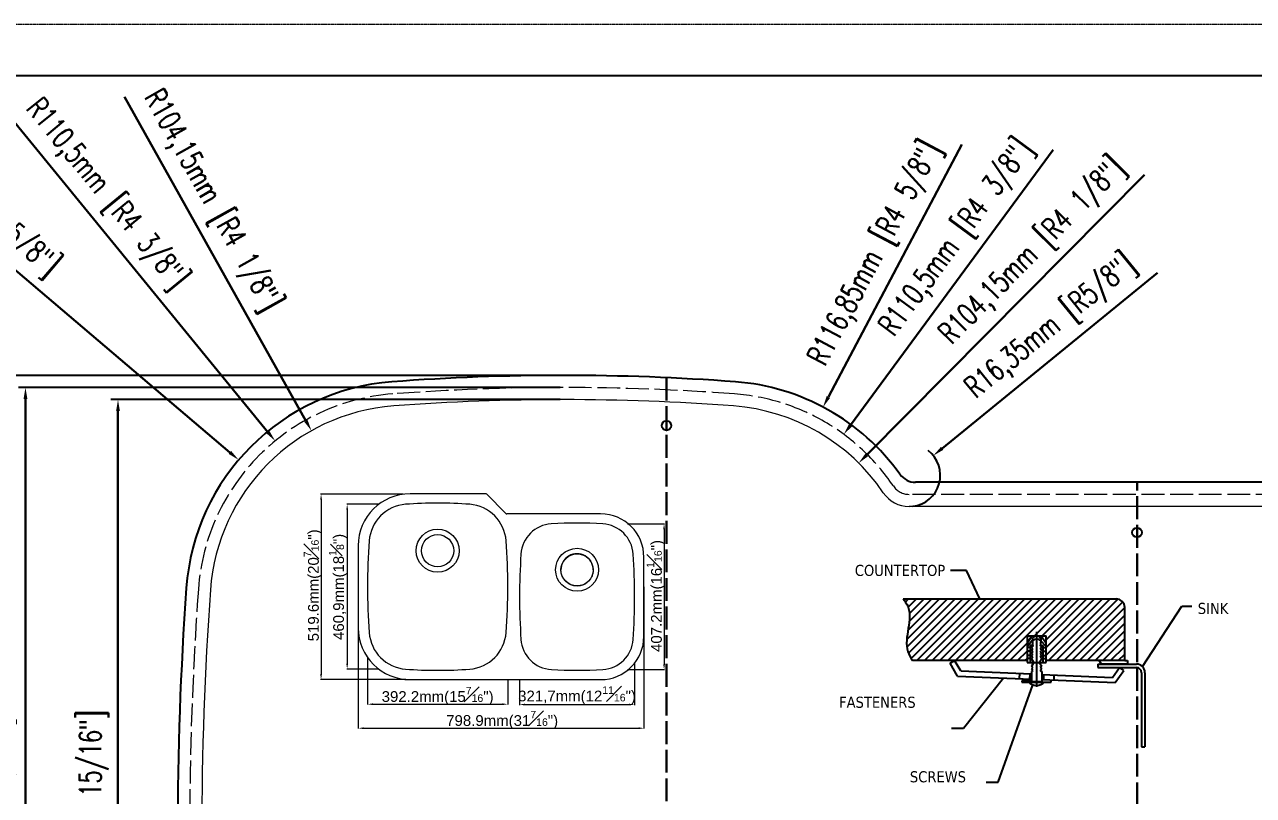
# Model space of a CAD drawing. Header units: millimetres. Extents: x 217 to 1740, y 261 to 1330.
# Drawn here: x 554 to 1199, y 926 to 1330 of the extents above; entities that cross this region are included whole.
import ezdxf

# ---------------------------------------------------------------- set-up
doc = ezdxf.new("R2010")
doc.units = ezdxf.units.MM
for name, pattern in [('ACAD_ISO02W100', [15, 12, -3]), ('ACAD_ISO03W100', [30, 12, -18]), ('PHANTOM2', [1.25, 0.625, -0.125, 0.125, -0.125, 0.125, -0.125])]:
    doc.linetypes.add(name, pattern=pattern)
doc.layers.add('CONT', color=7, linetype='Continuous')
for name, color, linetype, lineweight in [('DEFAULT_1', 7, 'ACAD_ISO03W100', 0), ('尺寸標注', 1, 'Continuous', 30), ('細實線', 1, 'Continuous', 13), ('虚线', 2, 'ACAD_ISO02W100', 30), ('裝訂區域', 6, 'PHANTOM2', 13)]:
    doc.layers.add(name, color=color, linetype=linetype, lineweight=lineweight)
doc.styles.add('DIM', font='txt.shx', dxfattribs={"width": 0.7, "bigfont": 'chineset.shx'})
doc.styles.get("Standard").update_dxf_attribs({"font": 'arial.ttf'})
doc.dimstyles.new('ISO-25', dxfattribs={"dimtxt": 2.5, "dimasz": 2.5, "dimexe": 1.25, "dimexo": 0.625, "dimtad": 1, "dimtxsty": 'Standard', "dimcen": 2.5, "dimadec": 0, "dimazin": 0, "dimtfac": 1, "dimtmove": 0, "dimatfit": 3, "dimfxl": 1, "dimarcsym": 0})
doc.dimstyles.new('mm+in(开孔纸尺寸)', dxfattribs={"dimscale": 3, "dimtxt": 3.8, "dimasz": 2, "dimexe": 1.25, "dimexo": 0.625, "dimgap": 2, "dimtad": 1, "dimtxsty": 'DIM', "dimcen": 0, "dimclrd": 256, "dimclre": 256, "dimclrt": 3, "dimadec": 0, "dimazin": 0, "dimtfac": 1, "dimtmove": 0, "dimatfit": 1, "dimfxl": 1, "dimlwd": -1, "dimarcsym": 0})

# ---------------------------------------------------------------- blocks, each defined once
blk = doc.blocks.new('efw')
at = {"layer": 'CONT', "lineweight": 25}
h = blk.add_hatch(dxfattribs=at)
h.set_pattern_fill('ANSI31', color=256, scale=0.808315, style=0)
h.set_pattern_definition([(45, (-2535.7435, -4394.8292), (-1.814719, 1.814719), [])])
edge = h.paths.add_edge_path()
edge.add_arc((-1986.41, -4346.4), 4.04, 0, 90)
edge.add_line((-1986.41, -4342.36), (-2086.08, -4342.36))
edge.add_spline(control_points=[(-2086.08, -4342.36), (-2085.3, -4343.42), (-2080.2, -4350.35), (-2087.26, -4362.29), (-2082.56, -4369.84), (-2081.7, -4371.22)], knot_values=[0, 0, 0, 0, 4.788302, 31.211075, 37.135874, 37.135874, 37.135874, 37.135874], degree=3, periodic=0)
edge.add_line((-2081.7, -4371.22), (-2028.11, -4371.22))
edge.add_line((-2028.11, -4371.22), (-2028.11, -4359.65))
edge.add_line((-2028.11, -4359.65), (-2019.24, -4359.65))
edge.add_line((-2019.24, -4359.65), (-2019.24, -4371.22))
edge.add_line((-2019.24, -4371.22), (-1982.37, -4371.22))
edge.add_line((-1982.37, -4371.22), (-1982.37, -4346.4))
at = {"lineweight": 25}
for p, q in [((-2064.15, -4372.49), (-2062.07, -4371.24)), ((-2031.7, -4377.23), (-2031.8, -4379.65)), ((-2026.85, -4377.43), (-2026.95, -4379.85)), ((-1982.81, -4375.9), (-1984.78, -4374.49)), ((-2020.39, -4377.7), (-2020.49, -4380.13)), ((-2015.55, -4377.91), (-2015.65, -4380.33))]:
    blk.add_line(p, q, dxfattribs=at)
at = {"layer": 'CONT', "lineweight": 25}
for p, q in [((-2056.53, -4329.02), (-2063.98, -4329.02)), ((-2050.18, -4342.36), (-2056.53, -4329.02)), ((-2086.08, -4342.36), (-1986.41, -4342.36)), ((-1982.37, -4371.22), (-1982.37, -4346.4)), ((-1974.1, -4374.02), (-1955.69, -4345.68)), ((-1955.69, -4345.68), (-1950.91, -4345.68)), ((-2028.11, -4359.65), (-2019.24, -4359.65)), ((-2025.83, -4359.65), (-2028.11, -4363)), ((-2028.11, -4359.65), (-2028.11, -4372.07)), ((-2025.05, -4359.65), (-2025.05, -4360.54)), ((-2023.67, -4357.69), (-2023.67, -4383.58)), ((-2022.3, -4359.65), (-2022.3, -4360.54)), ((-2021.51, -4359.65), (-2019.24, -4363)), ((-2019.24, -4372.07), (-2019.24, -4359.65)), ((-2028.11, -4364.6), (-2025.63, -4361.48)), ((-2026.62, -4365.14), (-2028.11, -4365.14)), ((-2025.44, -4364.2), (-2026.62, -4364.21)), ((-2026.62, -4364.21), (-2026.62, -4372.07)), ((-2025.41, -4364.44), (-2026.08, -4365.09)), ((-2025.41, -4365.74), (-2026.08, -4365.09)), ((-2025.41, -4365.74), (-2026.08, -4366.39)), ((-2025.05, -4360.54), (-2025.63, -4360.54)), ((-2022.3, -4360.54), (-2021.72, -4360.54)), ((-2021.93, -4364.44), (-2021.26, -4365.09)), ((-2021.93, -4365.74), (-2021.26, -4365.09)), ((-2021.93, -4365.74), (-2021.26, -4366.39)), ((-2021.9, -4364.2), (-2020.73, -4364.21)), ((-2019.24, -4364.6), (-2021.72, -4361.95)), ((-2020.73, -4364.21), (-2020.73, -4372.07)), ((-2020.73, -4365.14), (-2019.24, -4365.14)), ((-2028.07, -4371.22), (-2081.7, -4371.22)), ((-2059.19, -4376.08), (-2062.07, -4371.24)), ((-2026.62, -4366.87), (-2028.11, -4366.87)), ((-2026.62, -4368.89), (-2028.11, -4368.89)), ((-2026.62, -4370.28), (-2028.11, -4370.28)), ((-2025.42, -4369.63), (-2026.1, -4370.28)), ((-2024.93, -4372.07), (-2026.1, -4370.28)), ((-2025.41, -4367.05), (-2026.08, -4366.39)), ((-2025.41, -4367.05), (-2026.08, -4367.7)), ((-2025.41, -4368.35), (-2026.08, -4367.7)), ((-2025.41, -4368.35), (-2026.08, -4369)), ((-2025.41, -4369.65), (-2026.08, -4369)), ((-2022.41, -4372.07), (-2021.25, -4370.28)), ((-2021.93, -4367.05), (-2021.26, -4366.39)), ((-2021.93, -4367.05), (-2021.26, -4367.7)), ((-2021.93, -4368.35), (-2021.26, -4367.7)), ((-2021.93, -4368.35), (-2021.26, -4369)), ((-2021.93, -4369.65), (-2021.26, -4369)), ((-2021.92, -4369.63), (-2021.25, -4370.28)), ((-2020.73, -4366.87), (-2019.24, -4366.87)), ((-2020.73, -4368.89), (-2019.24, -4368.89)), ((-2020.73, -4370.28), (-2019.24, -4370.28)), ((-1982.37, -4371.22), (-2019.24, -4371.22)), ((-1993.23, -4372.84), (-1994.34, -4371.22)), ((-1982.37, -4371.22), (-1981.09, -4371.22)), ((-1981.09, -4371.22), (-1981.09, -4372.84)), ((-2060.6, -4378.44), (-2064.15, -4372.49)), ((-2059.19, -4376.08), (-2026.11, -4377.46)), ((-2028.11, -4372.07), (-2019.24, -4372.07)), ((-2025.41, -4375.8), (-2026.11, -4376.29)), ((-2026.11, -4376.29), (-2026.11, -4381.08)), ((-2024.93, -4372.07), (-2026.1, -4373.86)), ((-2025.42, -4374.51), (-2026.1, -4373.86)), ((-2025.41, -4374.5), (-2026.08, -4375.15)), ((-2025.41, -4375.8), (-2026.08, -4375.15)), ((-2022.41, -4372.07), (-2021.25, -4373.86)), ((-2021.93, -4374.5), (-2021.26, -4375.15)), ((-2021.93, -4375.8), (-2021.26, -4375.15)), ((-2021.93, -4375.8), (-2021.23, -4376.29)), ((-2021.92, -4374.51), (-2021.25, -4373.86)), ((-2021.23, -4376.29), (-2021.23, -4381.08)), ((-1994.97, -4372.84), (-1976.96, -4372.84)), ((-1994.97, -4372.84), (-1994.97, -4374.46)), ((-1994.97, -4374.46), (-1976.96, -4374.46)), ((-1981.09, -4372.84), (-1993.23, -4372.84)), ((-1988.06, -4379.06), (-1984.78, -4374.49)), ((-1986.85, -4381.54), (-1982.81, -4375.9)), ((-1974.53, -4376.88), (-1974.53, -4411.58)), ((-1972.92, -4376.88), (-1972.92, -4411.58)), ((-2060.6, -4378.44), (-2026.11, -4379.89)), ((-2057.85, -4402.86), (-2039.12, -4379.34)), ((-2041.6, -4428.13), (-2025.38, -4382.59)), ((-2026.11, -4380.73), (-2030.53, -4380.73)), ((-2030.53, -4380.73), (-2030.53, -4381.31)), ((-2030.53, -4381.31), (-2016.86, -4381.31)), ((-2026.11, -4381.08), (-2021.23, -4381.08)), ((-2021.23, -4377.67), (-1988.06, -4379.06)), ((-2021.23, -4380.09), (-1986.85, -4381.54)), ((-2016.86, -4381.31), (-2016.81, -4380.28)), ((-2063.46, -4402.86), (-2057.85, -4402.86)), ((-1974.53, -4411.58), (-1972.92, -4411.58)), ((-2047.23, -4428.13), (-2041.6, -4428.13))]:
    blk.add_line(p, q, dxfattribs=at)
for centre, radius, start, end in [((-1986.41, -4346.4), 4.04, 0, 90), ((-2023.67, -4364.34), 3.09, 50.67704, 129.32296), ((-1976.96, -4376.88), 4.04, 0, 90), ((-1976.96, -4376.88), 2.42, 0, 90), ((-2023.69, -4377.67), 5.2, 224.46619, 315.53381)]:
    blk.add_arc(centre, radius, start, end, dxfattribs=at)
for points, knots in [([(-2086.08, -4342.36), (-2085.3, -4343.42), (-2080.2, -4350.35), (-2087.26, -4362.29), (-2082.56, -4369.84), (-2081.7, -4371.22)], [0, 0, 0, 0, 3.870458, 25.228387, 30.017492, 30.017492, 30.017492, 30.017492]), ([(-2025.63, -4360.54), (-2025.64, -4361.35), (-2025.65, -4362.66), (-2025.48, -4363.95), (-2025.41, -4364.44)], [0.304732, 0.304732, 0.304732, 0.304732, 3.312565, 5.150382, 5.150382, 5.150382, 5.150382]), ([(-2021.72, -4360.54), (-2021.71, -4361.35), (-2021.7, -4362.66), (-2021.87, -4363.95), (-2021.93, -4364.44)], [0.304732, 0.304732, 0.304732, 0.304732, 3.312565, 5.150382, 5.150382, 5.150382, 5.150382])]:
    blk.add_open_spline(points, degree=3, knots=knots, dxfattribs=at)
at = {"layer": 'CONT', "char_height": 5.1975, "width": 14.8643, "attachment_point": 1}
for s, insert in [('{\\fTahoma|b0|i0|c0|p34;COUNTERTOP\\P }', (-2108.74, -4326.41)), ('{\\fTahoma|b0|i0|c0|p34;SINK\\P }', (-1948.19, -4344.2)), ('{\\fTahoma|b0|i0|c0|p34;FASTENERS\\P }', (-2116.11, -4388.12)), ('{\\fTahoma|b0|i0|c0|p34;SCREWS\\P }', (-2082.97, -4422.99))]:
    blk.add_mtext(s, dxfattribs=dict(at, insert=insert))
blk = doc.blocks.new('*D8')
at = {"lineweight": -2}
for p, q in [((9873, -277), (9873, -673.2)), ((10671.9, -277), (10671.9, -673.2)), ((9888, -672), (10656.9, -672))]:
    blk.add_line(p, q, dxfattribs=at)
for points in [[(9888, -669.5), (9888, -674.5), (9873, -672)], [(10656.9, -669.5), (10656.9, -674.5), (10671.9, -672)]]:
    blk.add_solid(points)
at = {"layer": 'Defpoints', "color": 0}
for p in [(9873, -276.3), (10671.9, -276.3), (10671.9, -672)]:
    blk.add_point(p, dxfattribs=at)
at = {"color": 0, "insert": (10275.5, -649), "char_height": 30, "attachment_point": 5}
blk.add_mtext('798.9mm(31{\\H0.7x;\\S7#16;}")', dxfattribs=at)
blk = doc.blocks.new('*D4')
at = {"lineweight": -2}
for p, q in [((9899.1, -474.8), (9899.1, -606.1)), ((10290.9, -536.8), (10290.9, -606.1)), ((9914.1, -604.9), (10275.9, -604.9))]:
    blk.add_line(p, q, dxfattribs=at)
for points in [[(9914.1, -602.4), (9914.1, -607.4), (9899.1, -604.9)], [(10275.9, -602.4), (10275.9, -607.4), (10290.9, -604.9)]]:
    blk.add_solid(points)
at = {"layer": 'Defpoints', "color": 0}
for p in [(9899.1, -474.2), (10290.9, -536.1), (10290.9, -604.9)]:
    blk.add_point(p, dxfattribs=at)
at = {"color": 0, "insert": (10095, -581.9), "char_height": 30, "attachment_point": 5}
blk.add_mtext('392.2mm(15{\\H0.7x;\\S7#16;}")', dxfattribs=at)
blk = doc.blocks.new('*D5')
at = {"lineweight": -2}
for p, q in [((10645.6, -491), (10645.6, -607.2)), ((10324.2, -536.8), (10324.2, -607.2)), ((10339.2, -605.9), (10630.6, -605.9))]:
    blk.add_line(p, q, dxfattribs=at)
for points in [[(10339.2, -603.4), (10339.2, -608.4), (10324.2, -605.9)], [(10630.6, -603.4), (10630.6, -608.4), (10645.6, -605.9)]]:
    blk.add_solid(points)
at = {"layer": 'Defpoints', "color": 0}
for p in [(10645.6, -490.4), (10324.2, -536.1), (10645.6, -605.9)]:
    blk.add_point(p, dxfattribs=at)
at = {"color": 0, "insert": (10484.9, -580.4), "char_height": 30, "attachment_point": 5}
blk.add_mtext('321,7mm(12{\\H0.7x;\\S11#16;}")', dxfattribs=at)
blk = doc.blocks.new('*D9')
at = {"lineweight": -2}
for p, q in [((9998.7, -17.7), (9767.8, -17.7)), ((9769.1, -32.7), (9769.1, -520.7)), ((10006.3, -535.7), (9767.8, -535.7))]:
    blk.add_line(p, q, dxfattribs=at)
for points in [[(9766.6, -32.7), (9771.6, -32.7), (9769.1, -17.7)], [(9766.6, -520.7), (9771.6, -520.7), (9769.1, -535.7)]]:
    blk.add_solid(points)
at = {"layer": 'Defpoints', "color": 0}
for p in [(9999.3, -17.7), (9769.1, -535.7), (10007, -535.7)]:
    blk.add_point(p, dxfattribs=at)
at = {"color": 0, "insert": (9746.1, -272.5), "char_height": 30, "attachment_point": 5, "rotation": 90}
blk.add_mtext('519.6mm(20{\\H0.7x;\\S7#16;}")', dxfattribs=at)
blk = doc.blocks.new('*D6')
at = {"lineweight": -2}
for p, q in [((9929.9, -45.9), (9840.7, -45.9)), ((9842, -60.9), (9842, -491.8)), ((9929.9, -506.8), (9840.7, -506.8))]:
    blk.add_line(p, q, dxfattribs=at)
for points in [[(9839.5, -60.9), (9844.5, -60.9), (9842, -45.9)], [(9839.5, -491.8), (9844.5, -491.8), (9842, -506.8)]]:
    blk.add_solid(points)
at = {"layer": 'Defpoints', "color": 0}
for p in [(9930.5, -45.9), (9842, -506.8), (9930.5, -506.8)]:
    blk.add_point(p, dxfattribs=at)
at = {"color": 0, "insert": (9816.5, -276.9), "char_height": 30, "attachment_point": 5, "rotation": 90}
blk.add_mtext('460,9mm(18{\\H0.7x;\\S1#8;}")', dxfattribs=at)
blk = doc.blocks.new('*D7')
at = {"lineweight": -2}
for p, q in [((10626.4, -100.7), (10729.6, -100.7)), ((10728.4, -115.7), (10728.4, -493)), ((10626.4, -508), (10729.6, -508))]:
    blk.add_line(p, q, dxfattribs=at)
for points in [[(10725.9, -115.7), (10730.9, -115.7), (10728.4, -100.7)], [(10725.9, -493), (10730.9, -493), (10728.4, -508)]]:
    blk.add_solid(points)
at = {"layer": 'Defpoints', "color": 0}
for p in [(10625.8, -100.7), (10625.8, -508), (10728.4, -508)]:
    blk.add_point(p, dxfattribs=at)
at = {"color": 0, "insert": (10705.4, -302.3), "char_height": 30, "attachment_point": 5, "rotation": 90}
blk.add_mtext('407.2mm(16{\\H0.7x;\\S1#16;}")', dxfattribs=at)
blk = doc.blocks.new('*D38')
at = {"layer": 'Defpoints', "color": 0}
for p in [(972.97, 1129.63), (918.31, 1026.36)]:
    blk.add_point(p, dxfattribs=at)
at = {"layer": '尺寸標注'}
blk.add_line((1045.8, 1267.22), (975.78, 1134.94), dxfattribs=at)
blk.add_solid([(974.89, 1135.4), (976.66, 1134.47), (972.97, 1129.63)], dxfattribs=at)
at = {"layer": '尺寸標注', "color": 3, "insert": (1001.01, 1209.65), "char_height": 11.4, "attachment_point": 5, "rotation": 62.10714, "style": 'DIM'}
blk.add_mtext('R116,85mm [R4 5/8"]', dxfattribs=at)
blk = doc.blocks.new('*D39')
at = {"layer": 'Defpoints', "color": 0}
for p in [(983.85, 1115.32), (918.31, 1026.36)]:
    blk.add_point(p, dxfattribs=at)
at = {"layer": '尺寸標注'}
blk.add_line((1093.67, 1264.38), (987.41, 1120.15), dxfattribs=at)
blk.add_solid([(986.6, 1120.74), (988.21, 1119.56), (983.85, 1115.32)], dxfattribs=at)
at = {"layer": '尺寸標注', "color": 3, "insert": (1043.64, 1217.8), "char_height": 11.4, "attachment_point": 5, "rotation": 53.61888, "style": 'DIM'}
blk.add_mtext('R110,5mm [R4 3/8"]', dxfattribs=at)
blk = doc.blocks.new('*D42')
at = {"layer": 'Defpoints', "color": 0}
for p in [(666.58, 1101.96), (755.67, 1026.36)]:
    blk.add_point(p, dxfattribs=at)
at = {"layer": '尺寸標注'}
blk.add_line((457.05, 1279.78), (662.01, 1105.85), dxfattribs=at)
blk.add_solid([(661.36, 1105.08), (662.65, 1106.61), (666.58, 1101.96)], dxfattribs=at)
at = {"layer": '尺寸標注', "color": 3, "insert": (520.01, 1242.94), "char_height": 11.4, "attachment_point": 5, "rotation": 319.68139, "style": 'DIM'}
blk.add_mtext('R116,85mm [R4 5/8"]', dxfattribs=at)
blk = doc.blocks.new('*D43')
at = {"layer": 'Defpoints', "color": 0}
for p in [(685.71, 1111.89), (755.67, 1026.36)]:
    blk.add_point(p, dxfattribs=at)
at = {"layer": '尺寸標注'}
blk.add_line((544.29, 1284.8), (681.92, 1116.53), dxfattribs=at)
blk.add_solid([(681.14, 1115.9), (682.69, 1117.17), (685.71, 1111.89)], dxfattribs=at)
at = {"layer": '尺寸標注', "color": 3, "insert": (596.61, 1240.8), "char_height": 11.4, "attachment_point": 5, "rotation": 309.28082, "style": 'DIM'}
blk.add_mtext('R110,5mm [R4 3/8"]', dxfattribs=at)
blk = doc.blocks.new('*D44')
at = {"layer": 'Defpoints', "color": 0}
for p in [(704.76, 1117.21), (755.67, 1026.36)]:
    blk.add_point(p, dxfattribs=at)
at = {"layer": '尺寸標注'}
blk.add_line((606.68, 1292.22), (701.82, 1122.45), dxfattribs=at)
blk.add_solid([(700.95, 1121.96), (702.7, 1122.94), (704.76, 1117.21)], dxfattribs=at)
at = {"layer": '尺寸標注', "color": 3, "insert": (651.86, 1237.48), "char_height": 11.4, "attachment_point": 5, "rotation": 299.2673, "style": 'DIM'}
blk.add_mtext('R104,15mm [R4 1/8"]', dxfattribs=at)
blk = doc.blocks.new('*D45')
at = {"layer": 'Defpoints', "color": 0}
for p in [(991.65, 1100.3), (918.31, 1026.36)]:
    blk.add_point(p, dxfattribs=at)
at = {"layer": '尺寸標注'}
blk.add_line((1141.51, 1251.38), (995.88, 1104.56), dxfattribs=at)
blk.add_solid([(995.17, 1105.27), (996.59, 1103.86), (991.65, 1100.3)], dxfattribs=at)
at = {"layer": '尺寸標注', "color": 3, "insert": (1083.34, 1210.7), "char_height": 11.4, "attachment_point": 5, "rotation": 45.23292, "style": 'DIM'}
blk.add_mtext('R104,15mm [R4 1/8"]', dxfattribs=at)
blk = doc.blocks.new('*D46')
at = {"layer": 'Defpoints', "color": 0}
for p in [(1030.78, 1104.22), (1018.1, 1093.89)]:
    blk.add_point(p, dxfattribs=at)
at = {"layer": '尺寸標注'}
blk.add_line((1148.26, 1199.95), (1035.43, 1108.01), dxfattribs=at)
at = {"layer": '尺寸標注', "lineweight": -2}
blk.add_arc((1018.1, 1093.89), 16.35, 276.57422, 52.34538, dxfattribs=at)
at = {"layer": '尺寸標注'}
blk.add_solid([(1034.8, 1108.78), (1036.06, 1107.23), (1030.78, 1104.22)], dxfattribs=at)
at = {"layer": '尺寸標注', "color": 3, "insert": (1092.83, 1171.1), "char_height": 11.4, "attachment_point": 5, "rotation": 39.17517, "style": 'DIM'}
blk.add_mtext('R16,35mm [R5/8"]', dxfattribs=at)
blk = doc.blocks.new('*D48')
at = {"layer": 'Defpoints', "color": 0}
for p in [(836.99, 1146.25), (509.32, 665.95), (836.99, 665.95)]:
    blk.add_point(p, dxfattribs=at)
at = {"layer": '尺寸標注', "lineweight": -2}
for p, q in [((835.12, 1146.25), (505.57, 1146.25)), ((835.11, 665.95), (505.57, 665.95))]:
    blk.add_line(p, q, dxfattribs=at)
at = {"layer": '尺寸標注'}
blk.add_line((509.32, 1140.25), (509.32, 671.95), dxfattribs=at)
for points in [[(510.32, 1140.25), (508.32, 1140.25), (509.32, 1146.25)], [(508.32, 671.95), (510.32, 671.95), (509.32, 665.95)]]:
    blk.add_solid(points, dxfattribs=at)
at = {"layer": '尺寸標注', "color": 3, "insert": (496.67, 908.3), "char_height": 11.4, "attachment_point": 5, "rotation": 90, "style": 'DIM'}
blk.add_mtext('480,3mm [18 15/16"]', dxfattribs=at)
blk = doc.blocks.new('*D50')
at = {"layer": 'Defpoints', "color": 0}
for p in [(836.99, 1133.55), (603.32, 678.65), (836.99, 678.65)]:
    blk.add_point(p, dxfattribs=at)
at = {"layer": '尺寸標注', "lineweight": -2}
for p, q in [((835.12, 1133.55), (599.57, 1133.55)), ((835.12, 678.65), (599.57, 678.65))]:
    blk.add_line(p, q, dxfattribs=at)
at = {"layer": '尺寸標注'}
blk.add_line((603.32, 1127.55), (603.32, 684.65), dxfattribs=at)
for points in [[(604.32, 1127.55), (602.32, 1127.55), (603.32, 1133.55)], [(602.32, 684.65), (604.32, 684.65), (603.32, 678.65)]]:
    blk.add_solid(points, dxfattribs=at)
at = {"layer": '尺寸標注', "color": 3, "insert": (590.67, 906.1), "char_height": 11.4, "attachment_point": 5, "rotation": 90, "style": 'DIM'}
blk.add_mtext('454,9mm [17 15/16"]', dxfattribs=at)
blk = doc.blocks.new('*D51')
at = {"layer": 'Defpoints', "color": 0}
for p in [(836.99, 1139.9), (554.82, 672.3), (836.99, 672.3)]:
    blk.add_point(p, dxfattribs=at)
at = {"layer": '尺寸標注', "lineweight": -2}
for p, q in [((835.12, 1139.9), (551.07, 1139.9)), ((835.12, 672.3), (551.07, 672.3))]:
    blk.add_line(p, q, dxfattribs=at)
at = {"layer": '尺寸標注'}
blk.add_line((554.82, 1133.9), (554.82, 678.3), dxfattribs=at)
for points in [[(555.82, 1133.9), (553.82, 1133.9), (554.82, 1139.9)], [(553.82, 678.3), (555.82, 678.3), (554.82, 672.3)]]:
    blk.add_solid(points, dxfattribs=at)
at = {"layer": '尺寸標注', "color": 3, "insert": (542.17, 906.1), "char_height": 11.4, "attachment_point": 5, "rotation": 90, "style": 'DIM'}
blk.add_mtext('467,6mm [18 7/16"]', dxfattribs=at)
blk = doc.blocks.new('4tw')
for p, q in [((10228.682, -16.541), (10017.984, -16.541)), ((10285.293, -71.081), (10232.217, -18.005)), ((10550.884, -72.545), (10288.828, -72.545)), ((9872.984, -161.541), (9872.984, -391.145)), ((10671.884, -415.145), (10671.884, -193.545)), ((10017.984, -536.145), (10550.884, -536.145))]:
    blk.add_line(p, q)
for centre, radius in [((10095.084, -175.616), 60.001), ((10095.084, -175.616), 45), ((10485.034, -229.03), 60), ((10485.034, -229.491), 45)]:
    blk.add_circle(centre, radius)
for centre, radius, start, end in [((10017.984, -161.541), 145, 90, 180), ((10228.682, -21.541), 5, 45, 90), ((10013.769, -156.078), 110.5, 94.278321, 175.919307), ((10095.084, -1243.041), 1200.5, 85.721679, 94.278321), ((10176.4, -156.078), 110.5, 4.080693, 85.721679), ((10288.828, -67.545), 5, 225, 270), ((10418.442, -191.044), 90.5, 93.439417, 176.200931), ((10485.034, -1299.045), 1200.5, 86.560583, 93.439417), ((10550.884, -193.545), 121, 0, 90), ((10551.627, -191.044), 90.5, 3.799069, 86.560583), ((11699.484, -276.341), 1800.5, 175.919307, 184.080693), ((8490.684, -276.341), 1800.5, 355.919307, 4.080693), ((12124.684, -304.345), 1800.5, 176.200931, 183.800308), ((10484.832, -229.32), 44.974, 148.938801, 179.970717), ((10485.034, -229.491), 45.238, 30.955998, 148.885446), ((8845.384, -304.345), 1800.5, 356.20218, 3.799069), ((10485.239, -229.319), 44.972, 0.028485, 30.902099), ((10017.984, -391.145), 145, 180, 270), ((10013.769, -396.603), 110.5, 184.080693, 265.721679), ((10176.4, -396.603), 110.5, 274.278321, 355.919307), ((10418.445, -417.683), 90.5, 183.800308, 266.592456), ((10550.884, -415.145), 121, 270, 0), ((10551.629, -417.609), 90.5, 273.471293, 356.20218), ((10095.084, 690.359), 1200.5, 265.721679, 274.278321), ((10484.421, 690.355), 1200.5, 266.592456, 273.471293)]:
    blk.add_arc(centre, radius, start, end)
blk.add_open_spline([(10530.209, -229.297), (10530.209, -232.227), (10529.629, -238.122), (10527.047, -246.611), (10522.845, -254.447), (10517.193, -261.31), (10510.3, -266.945), (10499.854, -272.514), (10485.038, -275.472), (10470.221, -272.517), (10459.774, -266.948), (10452.88, -261.315), (10447.227, -254.452), (10443.024, -246.616), (10440.44, -238.125), (10439.859, -232.229), (10439.859, -229.297)], degree=3, knots=[0, 0, 0, 0, 8.79229432, 17.63461715, 26.45541745, 35.29462639, 44.13651178, 52.9872202, 70.61767803, 88.24857561, 97.09962062, 105.9418944, 114.78124582, 123.60259684, 132.44466641, 141.24220855, 141.24220855, 141.24220855, 141.24220855])
for base, p1, p2, text, picture, middle in [((9769.085, -535.726), (9999.311, -17.748), (10006.97, -535.726), '519.6mm(20{\\H0.7x;\\S7#16;}")', '*D9', (9769.085, -272.516)), ((9841.964, -506.795), (9930.526, -45.886), (9930.52, -506.795), '460,9mm(18{\\H0.7x;\\S1#8;}")', '*D6', (9841.964, -276.851)), ((10728.37, -507.965), (10625.824, -100.725), (10625.824, -507.965), '407.2mm(16{\\H0.7x;\\S1#16;}")', '*D7', (10728.37, -302.338))]:
    dim = blk.add_linear_dim(base=base, p1=p1, p2=p2, angle=90, text=text, dimstyle='ISO-25')
    dim.commit()
    dim.dimension.update_dxf_attribs({"geometry": picture, "text_midpoint": middle, "dimtype": 128})
for base, p1, p2, text, picture, middle in [((10671.884, -671.999), (9872.984, -276.343), (10671.884, -276.343), '798.9mm(31{\\H0.7x;\\S7#16;}")', '*D8', (10275.457, -671.999)), ((10290.937, -604.894), (9899.135, -474.211), (10290.937, -536.145), '392.2mm(15{\\H0.7x;\\S7#16;}")', '*D4', (10095.036, -604.894)), ((10645.615, -605.923), (10324.184, -536.145), (10645.615, -490.425), '321,7mm(12{\\H0.7x;\\S11#16;}")', '*D5', (10484.9, -605.923))]:
    dim = blk.add_linear_dim(base=base, p1=p1, p2=p2, text=text, dimstyle='ISO-25')
    dim.commit()
    dim.dimension.update_dxf_attribs({"geometry": picture, "text_midpoint": middle, "dimtype": 128})

msp = doc.modelspace()

# ---------------------------------------------------------------- linework, layer by layer
for p, q in [((252.781, 1303.469), (1704.927, 1303.469)), ((1226.941, 1090.241), (1021.419, 1090.241))]:
    msp.add_line(p, q)
for centre in [(890.89, 1119.94), (1137.567, 1063.891)]:
    msp.add_circle(centre, 2.5)
for centre, radius, start, end in [((755.675, 1026.358), 116.85, 94.278321, 175.919307), ((836.99, -60.605), 1206.85, 85.721679, 94.278321), ((918.306, 1026.358), 116.85, 35.622591, 85.721679), ((1021.419, 1100.241), 10, 215.622591, 270), ((2441.39, 906.095), 1806.85, 175.919307, 184.080693)]:
    msp.add_arc(centre, radius, start, end)
at = {"layer": 'DEFAULT_1', "color": 2, "linetype": 'ACAD_ISO02W100'}
msp.add_line((1226.941, 1083.891), (1018.104, 1083.891), dxfattribs=at)
at = {"layer": 'DEFAULT_1', "color": 3, "linetype": 'ByBlock'}
msp.add_line((1226.941, 1077.541), (1018.104, 1077.541), dxfattribs=at)
at = {"layer": 'DEFAULT_1', "color": 2, "linetype": 'ACAD_ISO02W100'}
for centre, radius, start, end in [((755.675, 1026.358), 110.5, 94.278321, 175.919307), ((836.99, -60.605), 1200.5, 85.721679, 94.278321), ((918.306, 1026.358), 110.5, 34.086198, 85.721679), ((1018.104, 1093.891), 10, 214.086198, 270), ((2441.39, 906.095), 1800.5, 175.919307, 184.080693)]:
    msp.add_arc(centre, radius, start, end, dxfattribs=at)
at = {"layer": 'DEFAULT_1', "color": 3, "linetype": 'ByBlock'}
for centre, radius, start, end in [((755.675, 1026.358), 104.15, 94.278321, 175.919307), ((836.99, -60.605), 1194.15, 85.721679, 94.278321), ((918.306, 1026.358), 104.15, 34.086198, 85.721679), ((1018.104, 1093.891), 16.35, 214.086198, 270), ((2441.39, 906.095), 1794.15, 175.919307, 184.080693)]:
    msp.add_arc(centre, radius, start, end, dxfattribs=at)
at = {"layer": '虚线', "color": 2}
msp.add_line((890.89, 1145.041), (890.89, 665.945), dxfattribs=at)
at = {"layer": '虚线'}
msp.add_line((1137.567, 665.941), (1137.567, 1090.239), dxfattribs=at)
at = {"layer": '裝訂區域'}
msp.add_lwpolyline([(217.323, 261.295), (1740.385, 261.295), (1740.385, 1330.111), (217.323, 1330.111)], close=True, dxfattribs=at)

# ---------------------------------------------------------------- block references
at = {"xscale": 1.119999999999998, "yscale": 1.119999999999998, "zscale": 1.119999999999998}
msp.add_blockref('efw', (3351.413, 5892.537), dxfattribs=at)
at = {"layer": '細實線', "xscale": 0.1874576724689818, "yscale": 0.1874576724689818, "zscale": 0.1874576724689818}
msp.add_blockref('4tw', (-1121.491, 1087.294), dxfattribs=at)

# ---------------------------------------------------------------- dimensions: what is measured, and where the dimension line sits
at = {"layer": '尺寸標注'}
for center, mpoint, picture, middle in [((755.675, 1026.358), (704.758, 1117.213), '*D44', (640.823, 1231.295)), ((755.675, 1026.358), (666.582, 1101.964), '*D42', (511.823, 1233.295)), ((755.675, 1026.358), (685.715, 1111.89), '*D43', (586.823, 1232.795)), ((918.306, 1026.358), (983.849, 1115.32), '*D39', (1053.823, 1210.295)), ((918.306, 1026.358), (972.971, 1129.633), '*D38', (1012.19, 1203.728)), ((918.306, 1026.358), (991.651, 1100.302), '*D45', (1092.323, 1201.795)), ((1018.104, 1093.891), (1030.778, 1104.219), '*D46', (1100.823, 1161.295))]:
    dim = msp.add_radius_dim(center=center, mpoint=mpoint, dimstyle='mm+in(开孔纸尺寸)', override={"dimpost": 'mm', "dimtofl": 0}, dxfattribs=at)
    dim.commit()
    dim.dimension.update_dxf_attribs({"geometry": picture, "text_midpoint": middle, "dimtype": 164})
for base, p1, p2, picture, middle in [((509.323, 665.945), (836.99, 1146.245), (836.985, 665.945), '*D48', (509.323, 908.295)), ((554.823, 672.295), (836.99, 1139.895), (836.99, 672.295), '*D51', (554.823, 906.095)), ((603.323, 678.645), (836.99, 1133.545), (836.991, 678.645), '*D50', (603.323, 906.095))]:
    dim = msp.add_linear_dim(base=base, p1=p1, p2=p2, angle=90, dimstyle='mm+in(开孔纸尺寸)', override={"dimpost": 'mm', "dimtofl": 0}, dxfattribs=at)
    dim.commit()
    dim.dimension.update_dxf_attribs({"geometry": picture, "text_midpoint": middle, "dimtype": 160})

doc.saveas('drawing.dxf')
